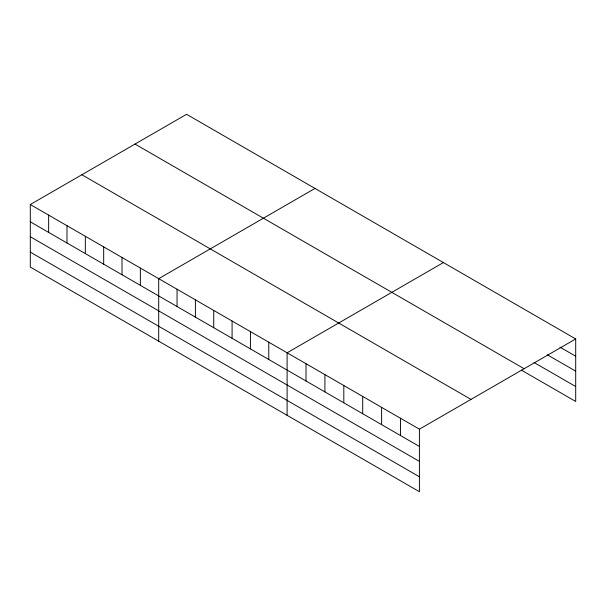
<?xml version="1.0" encoding="UTF-8"?>
<svg xmlns="http://www.w3.org/2000/svg" width="606" height="606" viewBox="0 0 606 606"><rect width="100%" height="100%" fill="white"/><g stroke="black" fill="none" stroke-linecap="round" stroke-linejoin="round"><path stroke-width="0.91" d="M419.413 461.393L419.413 429.177L30.3 204.525L30.3 267.049L419.413 491.708L419.413 461.393L30.3 236.741M521.365 370.107L575.7 401.475L575.7 338.951L186.587 114.292L30.3 204.525M314.991 188.428L158.704 278.662L158.704 341.186M443.403 262.565L287.115 352.798L287.115 415.322M419.413 429.177L575.7 338.951M559.952 347.132L575.7 356.23M547.347 354.79L575.7 371.16M533.962 362.449L575.7 386.545M135.009 144.069L524.122 368.721M81.878 174.748L470.991 399.399M30.3 221.804L419.413 446.463M30.3 252.119L419.413 476.778M400.513 418.269L400.513 435.547M381.613 407.353L381.613 424.639M362.714 396.445L362.714 413.724M343.814 385.53L343.814 402.816M324.914 374.622L324.914 391.9M306.015 363.706L306.015 380.992M268.769 342.208L268.769 359.487M250.429 331.618L250.429 348.897M232.083 321.021L232.083 338.307M213.736 310.431L213.736 327.717M195.397 299.841L195.397 317.12M177.05 289.251L177.05 306.53M140.365 268.072L140.365 285.35M122.018 257.482L122.018 274.76M103.679 246.892L103.679 264.171M85.332 236.295L85.332 253.581M66.986 225.705L66.986 242.991M48.647 215.115L48.647 232.401"/></g></svg>
